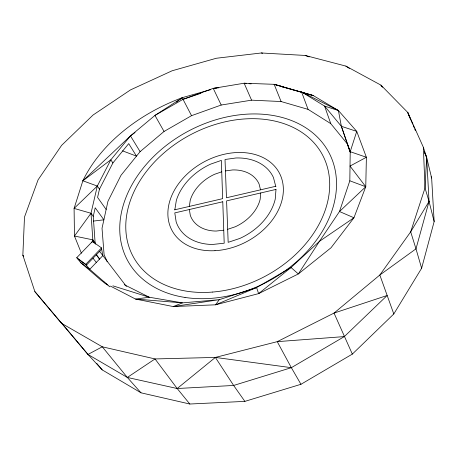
<?xml version="1.0" encoding="UTF-8"?>
<svg xmlns="http://www.w3.org/2000/svg" width="457" height="457" viewBox="0 0 457 457"><rect width="100%" height="100%" fill="white"/><g stroke="black" fill="none" stroke-linecap="round" stroke-linejoin="round"><path stroke-width="0.69" d="M110.463 286.105L135.529 299.061L173.232 306.561L215.544 304.813L258.622 293.623L298.347 273.943L319.449 241.33L339.488 211.522L349.822 180.801L350.216 151.695L356.746 131.388L338.42 110.537L313.291 95.564L274.154 84.322L244.141 83.22L213.236 88.372L183.017 99.318L154.963 115.415L130.456 135.895L82.866 180.789L74.091 208.409L74.468 236.041L81.392 253.201M301.563 91.943L338.42 110.537L341.356 126.292L350.216 151.695L366.388 157.265L350.022 166.062L365.76 186.742L339.488 211.522L353.941 217.766L319.449 241.33L291.029 267.511L258.622 293.623L256.594 287.579L219.263 299.678L215.544 304.813L256.594 287.579L291.029 267.511L298.347 273.943L331.011 247.78L353.941 217.766L365.76 186.742L366.388 157.265L356.746 131.388L341.356 126.292L324.573 106.07L301.563 91.943L308.081 109.372L330.759 123.63L347.337 143.881L350.353 152.535M22.85 255.177L24.489 217.086L38.08 179.847L61.609 145.355L93.057 115.027L130.513 89.892L172.192 70.749L216.367 58.25L261.324 52.978L305.19 55.451L345.875 66.099L380.978 85.156L407.775 112.468L423.371 147.297L426.661 157.471L431.642 178.019L434.15 221.554L421.628 268.236L393.803 313.965L352.341 354.101L300.952 384.291L244.866 401.377L189.821 404.022L141.002 392.814L102.225 369.896L87.967 354.443L34.863 291.6L22.85 255.177L23.753 256.268M260.736 192.963L260.164 199.303A37.88 28.117 -28.2 0 1 235.252 226.769L227.666 229.323M189.324 206.415L190.249 200.212A37.88 28.117 -28.2 0 1 214.596 174.277L221.748 171.803M174.825 209.792L176.339 200.395A53.589 39.799 -28.2 0 1 210.608 164.137L221.354 160.39L222.668 198.652L174.58 209.849M95.684 244.164L95.119 242.861L93.245 216.315L95.199 207.804L103.882 219.811L93.399 221.091M122.51 150.844L136.489 156.128L128.72 143.618L112.896 162.966L99.472 189.152L97.581 197.401L106.15 209.477M94.239 243.107L92.822 239.845L91.006 213.265L97.307 186.056L110.828 159.819L130.456 135.895L135.044 132.524M424.199 151.598L426.661 157.471L429.049 201.451L415.984 248.848L421.628 268.236M91.857 242.507L92.822 239.845L74.468 236.041L91.006 213.265L93.245 216.315M423.371 147.297L425.01 187.987L429.049 201.451L410.683 231.825L379.83 275.011L334.027 313.079L277.25 341.653L215.373 357.425L155.037 358.939L102.288 346.8L61.472 323.282L34.863 291.6M308.081 109.372L281.095 101.534L251.573 100.169L221.199 105.03L191.54 115.667L164.052 131.462L140.105 151.65L121.002 175.294L107.949 201.28L102.025 228.266L104.093 254.658L107.229 261.798M102.854 255.606L89.743 269.333L80.775 262.695L76.747 257.697L92.411 241.473L101.505 247.888L101.722 249.156L86.396 265.157L77.41 258.519M80.775 262.695L101.037 280.232L109.909 286.825L89.743 269.333L85.739 264.335L101.505 247.888M99.472 189.152L97.307 186.056L74.091 208.409L91.006 213.265M61.221 322.579L87.967 354.443L127.332 377.448L177.185 388.519L233.641 385.457L291.349 367.679L344.338 336.586L387.17 295.479L334.027 313.079L352.341 354.101M189.821 404.022L177.185 388.519L215.373 357.425L291.349 367.679L300.952 384.291M97.307 186.056L82.866 180.789L110.828 159.819L112.896 162.966M176.288 102.191L179.15 100.083M180.292 99.243L182.589 97.558L210.768 89.663M87.967 354.443L102.288 346.8L127.332 377.448L155.037 358.939L177.185 388.519M191.54 115.667L183.017 99.318L182.589 97.558L154.963 115.415L164.052 131.462M183.017 99.318L200.971 93.274M214.893 88.509L216.27 88.121M275.982 186.233L226.472 197.767L225.015 159.499L235.932 157.979A53.589 39.799 -28.2 0 1 273.446 177.533L275.725 186.296M225.45 170.912L232.699 169.935A37.88 28.117 -28.2 0 1 259.108 184.062L260.513 189.838M223.753 230.197L216.161 231.053A37.88 28.117 -28.2 0 1 190.318 215.39L189.335 209.529M221.199 105.03L213.236 88.372L218.84 87.778M213.236 88.372L215.664 88.172M344.338 336.586L277.25 341.653L291.349 367.679M281.923 86.744L313.291 95.564L274.154 84.322L281.095 101.534M246.237 83.414L244.141 83.22L251.573 100.169M249.036 83.671L251.139 83.865M281.923 86.721L283.323 86.847L274.154 84.322M261.324 52.978L262.724 53.218M112.873 285.836L149.313 297.244L182.446 302.871L219.263 299.678L173.232 306.561L182.446 302.871L135.529 299.061L149.313 297.244L124.258 284.694M338.42 110.537L324.573 106.07L330.759 123.63M305.19 55.451L309.195 56.914M349.822 180.801L365.76 186.742M107.332 284.483L105.447 283.511L103.979 281.958M345.875 66.099L349.416 68.436M76.747 257.697L85.739 264.335M127.332 377.448L141.002 392.814M382.806 87.298L380.978 85.156L381.572 86.453M96.724 363.355L102.225 369.896M93.028 258.239L96.318 262.449M96.376 254.743L99.643 258.965M96.273 254.852L99.535 259.073M99.615 251.361L126.406 286.442M92.822 239.845L95.119 242.861M244.866 401.377L233.641 385.457L215.373 357.425M130.456 135.895L140.105 151.65M424.73 152.946L426.661 157.471L425.01 187.987L410.683 231.825L415.984 248.848L379.83 275.011L393.803 313.965M431.088 176.71L431.642 178.019M412.705 124.207L407.775 112.468L409.929 118.123M413.248 125.515L414.071 127.469M414.619 128.777L415.442 130.731M341.356 126.292L349.851 151.267M429.049 201.451L434.15 221.554M101.671 249.214L102.774 255.497M82.866 180.789A151.684 105.121 -19.6 0 1 182.589 97.558M275.988 189.421L275.24 199.109A53.589 39.799 -28.2 0 1 239.839 238.434L228.163 242.336L226.586 200.886L275.988 189.421M222.776 201.766L174.791 212.899L176.156 221.839A53.589 39.799 -28.2 0 0 212.534 244.466L224.198 243.21L222.776 201.766M185.016 297.444A114.216 85.076 -28.2 0 0 335.821 173.917A114.216 85.076 -28.2 0 0 163.583 147.594A114.216 85.076 -28.2 0 0 185.016 297.444M212.631 292.057A107.452 80.004 -28.2 0 0 322.619 155.14A107.452 80.004 -28.2 0 0 147.959 169.501A107.452 80.004 -28.2 0 0 212.631 292.057M214.99 250.687A60.878 45.22 -28.2 0 0 280.095 174.5A60.878 45.22 -28.2 0 0 181.783 179.692A60.878 45.22 -28.2 0 0 214.99 250.687"/></g></svg>
